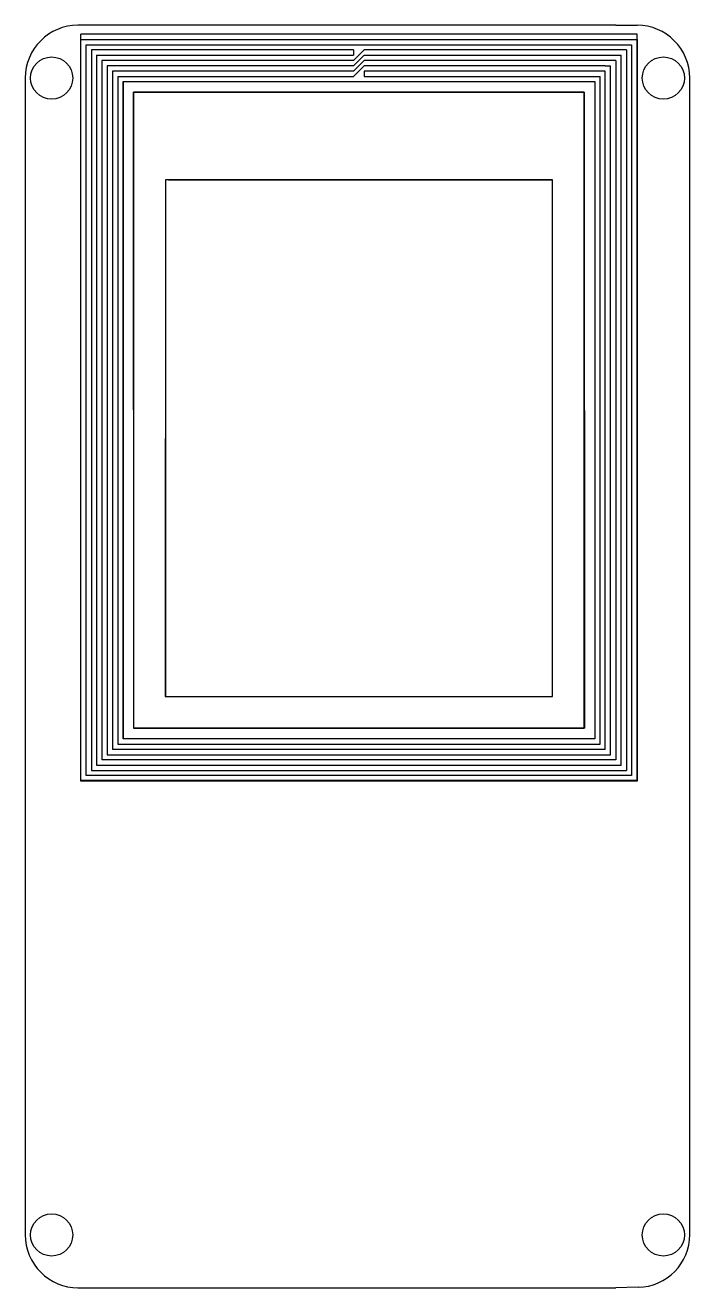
# Model space of a CAD drawing. Header units: inches. Extents: x 0 to 63, y 0 to 120.
import ezdxf

# ---------------------------------------------------------------- set-up
doc = ezdxf.new("R2010")
doc.units = ezdxf.units.IN
doc.header["$MEASUREMENT"] = 0

msp = doc.modelspace()

# ---------------------------------------------------------------- linework, layer by layer
at = {"color": 143, "true_color": 0x7aafdf}
for p, q in [((7, 119.6), (5, 119.6)), ((56, 119.6), (7, 119.6)), ((56, 119.6), (58, 119.6)), ((6.27, 117.26), (6.27, 49)), ((31.13, 117.26), (6.27, 117.26)), ((31.13, 116.26), (32.13, 117.26)), ((31.13, 117.26), (31.13, 116.76)), ((56.99, 117.26), (32.13, 117.26)), ((56.99, 117.26), (56.99, 49)), ((6.77, 116.76), (6.77, 49.5)), ((6.77, 116.76), (31.13, 116.76)), ((7.77, 116.26), (7.27, 116.26)), ((7.27, 116.26), (7.27, 50)), ((31.13, 116.26), (7.27, 116.26)), ((31.13, 115.76), (32.13, 116.76)), ((31.13, 115.26), (32.13, 116.26)), ((32.13, 116.76), (56.49, 116.76)), ((55.99, 116.26), (32.13, 116.26)), ((55.99, 116.26), (55.99, 50)), ((56.49, 49.5), (56.49, 116.76)), ((31.13, 115.76), (7.77, 115.76)), ((7.77, 115.76), (7.77, 50.5)), ((8.27, 115.26), (8.27, 51)), ((31.13, 115.26), (8.27, 115.26)), ((31.13, 114.76), (32.13, 115.76)), ((54.99, 115.76), (32.13, 115.76)), ((54.99, 115.26), (32.13, 115.26)), ((54.99, 115.76), (55.49, 115.76)), ((54.99, 51), (54.99, 115.26)), ((55.49, 50.5), (55.49, 115.76)), ((0, 114.6), (0, 5)), ((0, 114.6), (0, 114.6)), ((8.77, 114.76), (8.77, 51.5)), ((8.77, 114.76), (31.13, 114.76)), ((9.27, 114.26), (9.27, 52)), ((9.27, 114.26), (31.13, 114.26)), ((32.13, 114.76), (54.49, 114.76)), ((32.13, 114.26), (53.99, 114.26)), ((53.99, 114.26), (53.99, 52)), ((54.49, 51.5), (54.49, 114.76)), ((54.49, 114.76), (54.49, 114.76)), ((63, 5), (63, 114.6)), ((63, 5), (63, 114.6)), ((63, 114.6), (63, 114.6)), ((8.77, 51.5), (54.49, 51.5)), ((53.99, 52), (9.27, 52)), ((7.77, 50.5), (55.49, 50.5)), ((54.99, 51), (8.27, 51)), ((6.77, 49.5), (56.49, 49.5)), ((55.99, 50), (7.27, 50)), ((6.27, 49), (56.99, 49)), ((0, 5), (0, 5)), ((63, 5), (63, 5.04)), ((58.1, 0.04), (56, 0)), ((5, 0), (7, 0)), ((7, 0), (56, 0))]:
    msp.add_line(p, q, dxfattribs=at)
for p, q in [((5.27, 118.26), (5.27, 118.76)), ((58, 118.76), (5.27, 118.76)), ((58, 118.26), (58, 118.76)), ((32.13, 115.26), (32.13, 114.76))]:
    msp.add_line(p, q)
at = {"color": 30, "true_color": 0xf8991e}
for p, q in [((10.61, 113.26), (53, 113.26)), ((13.59, 104.96), (50, 104.96))]:
    msp.add_line(p, q, dxfattribs=at)
at = {"color": 143, "true_color": 0x7aafdf}
for points in [[(57.99, 48.04), (5.27, 48.04), (5.27, 118.26), (57.99, 118.26)], [(32.13, 117.76), (57.49, 117.76), (57.49, 48.54), (5.77, 48.54), (5.77, 117.26), (5.77, 117.76), (31.13, 117.76)], [(10.27, 113.26), (10.27, 53), (51.99, 53), (52.99, 53), (52.99, 113.26)], [(49.99, 56), (49.99, 104.96), (13.3, 104.96), (13.28, 56)]]:
    msp.add_lwpolyline(points, close=True, dxfattribs=at)
at = {"color": 30, "true_color": 0xf8991e}
for points in [[(58.01, 48), (5.28, 48), (5.27, 118.26), (58, 118.26)], [(9.28, 52), (9.27, 114.26), (54, 114.26), (54.01, 52)], [(53.01, 53), (10.28, 53), (10.27, 113.26), (53, 113.26)], [(50, 104.96), (13.3, 104.96), (13.3, 56), (50, 56)]]:
    msp.add_lwpolyline(points, close=True, dxfattribs=at)
at = {"color": 143, "true_color": 0x7aafdf}
for centre in [(2.5, 114.6), (60.5, 114.6), (2.5, 5), (60.5, 5)]:
    msp.add_circle(centre, 2, dxfattribs=at)
for centre, start, end in [((5, 114.6), 90, 179.9999), ((58, 114.6), 0.0006, 90), ((5, 5), 179.9999, 270), ((58, 5.04), 271.1949, 0)]:
    msp.add_arc(centre, 5, start, end, dxfattribs=at)

doc.saveas('drawing.dxf')
